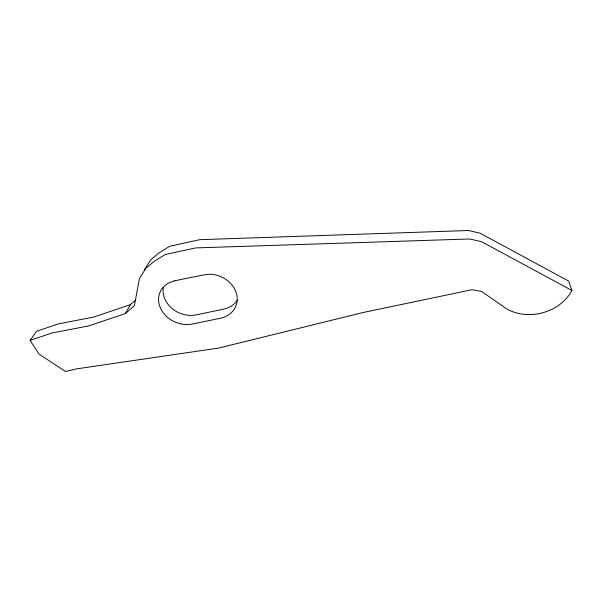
<?xml version="1.0" encoding="UTF-8"?>
<svg xmlns="http://www.w3.org/2000/svg" width="602" height="602" viewBox="0 0 602 602"><rect width="100%" height="100%" fill="white"/><g stroke="black" fill="none" stroke-linecap="round" stroke-linejoin="round"><path stroke-width="0.9" d="M144.337 269.877L150.891 259.62L159.492 252.569L169.621 246.323L199.653 239.694L468.439 230.513L479.982 233.14L568.664 281.096L571.9 290.435A43.788 36.669 -12.3 0 1 507.185 309.232L481.623 291.436L472.171 289.675L363.194 312.491L218.677 348.061L76.83 368.83L65.55 371.487L39.107 354.172L30.1 340.371L51.907 333.011L88.509 325.96L125.374 313.597L130.393 304.665L135.879 299.781M30.1 340.371L36.579 331.296L58.07 323.981L94.108 316.945L130.393 304.665M125.374 313.597L134.412 305.575L139.438 278.402L146.075 268.025L154.812 260.899L165.106 254.586L195.665 247.911L469.695 238.979L481.465 241.658L571.9 290.435M163.345 287.463A25.239 21.198 23.7 0 0 196.139 314.869L223.673 309.135A25.231 21.491 21.7 0 0 237.346 300.21M174.625 280.818L168.816 282.925A25.705 21.446 23.5 0 0 161.547 310.203A25.705 21.446 23.5 0 0 192.294 324.034L220.294 318.277A25.705 21.747 21.5 0 0 236.661 294.37A25.705 21.747 21.5 0 0 209.865 274.196L202.596 275.076L174.625 280.818"/></g></svg>
